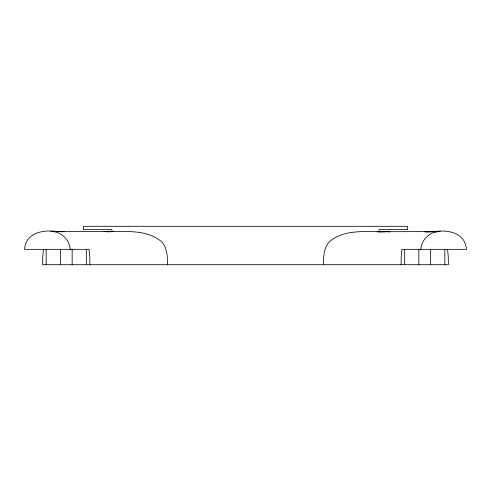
<?xml version="1.0" encoding="UTF-8"?>
<svg xmlns="http://www.w3.org/2000/svg" width="491" height="491" viewBox="0 0 491 491"><rect width="100%" height="100%" fill="white"/><g stroke="black" fill="none" stroke-linecap="round" stroke-linejoin="round"><path stroke-width="0.74" d="M401.129 264.704L401.208 257.247L401.939 249.342L466.45 249.342C465.198 232.685 448.062 229.463 434.044 231.586M323.514 264.704C323.495 256.836 323.624 247.808 329.418 241.744C344.314 228.824 366.188 232.071 384.361 231.427L387.196 231.697A9.98 0.816 4.7 0 0 389.793 231.887M64.131 231.427L64.118 231.58A7.586 0.62 4.7 0 1 57.527 231.574M43.441 249.342L42.717 257.247L42.637 264.704L448.363 264.704L448.283 257.247L447.559 249.342M420.83 249.342C421.431 239.32 430.19 231.329 440.274 231.427M424.893 231.427L424.494 231.586A9.992 0.816 -4.7 0 0 435.738 231.586L437.229 231.427M377.622 231.427L377.18 231.697A9.98 0.816 -4.7 0 0 387.196 231.703L434.817 231.586A8.218 0.675 4.7 0 0 436.941 231.727M103.982 231.513L104.878 231.427C123.572 232.206 146.177 228.462 161.582 241.744C167.376 247.808 167.505 256.836 167.486 264.704M56.207 231.525L103.626 231.513A7.917 0.651 4.7 0 0 111.752 231.543L111.61 231.427M112.445 231.519L113.519 231.427M377.481 231.427L378.555 231.519M57.527 231.574C43.38 229.506 25.839 232.39 24.55 249.342L89.061 249.342L89.792 257.247L89.871 264.704M431.632 231.427L433.123 231.586A9.992 0.816 4.7 0 0 437.027 231.887M50.726 231.427C60.81 231.329 69.569 239.32 70.17 249.342M444.821 249.342L444.821 264.704M430.65 249.342L430.65 264.704M418.841 249.342L418.841 264.704M404.676 249.342L404.676 264.704M379.095 231.562L379.095 229.635L407.481 229.635L407.481 226.296L83.519 226.296L83.519 229.635L111.905 229.635L111.905 231.562M86.324 249.342L86.324 264.704M72.159 249.342L72.159 264.704M60.35 249.342L60.35 264.704M46.179 249.342L46.179 264.704"/></g></svg>
